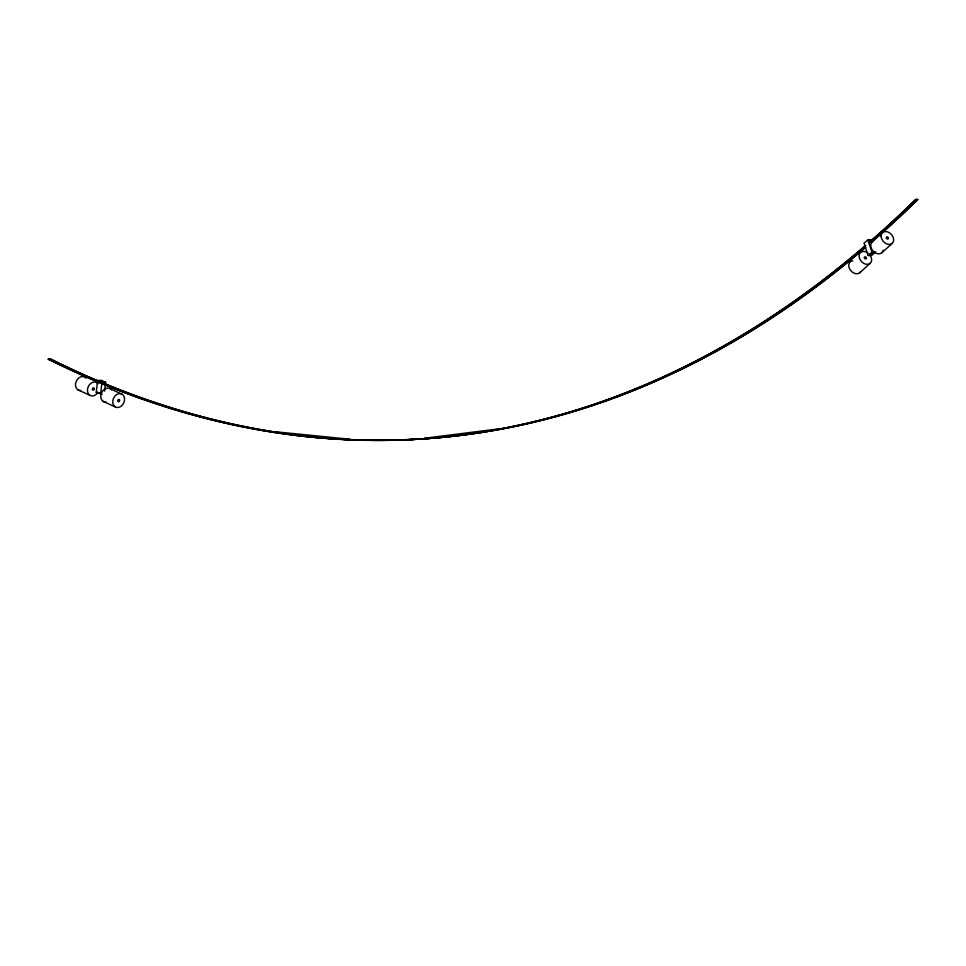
<?xml version="1.0" encoding="UTF-8"?>
<svg xmlns="http://www.w3.org/2000/svg" width="966" height="966" viewBox="0 0 966 966"><rect width="100%" height="100%" fill="white"/><g stroke="black" fill="none" stroke-linecap="round" stroke-linejoin="round"><path stroke-width="1.45" d="M102.07 394.2L96.262 392.317L97.602 380.532L101.273 380.29L105.608 382.27L104.606 391.109M100.585 394.297L101.925 382.512L97.602 380.532M48.3 359.207L49.459 358.64A2.97 2.306 -65.5 0 1 50.147 358.7L49.737 359.509A3.683 2.874 -66.4 0 1 48.892 359.557L48.3 359.207A1963.516 1141.341 86.1 0 0 865.669 245.533M871.235 242.514A1963.564 1141.365 86.1 0 0 917.7 199.636L917.181 199.25A2.97 2.21 48.3 0 0 916.444 199.201L915.478 199.624A1963.516 1141.341 86.1 0 1 869.038 242.623M871.477 239.616L867.794 239.87L864.027 243.287L868.192 255.519L871.875 255.278L875.643 251.86L871.96 252.114L868.192 255.519M869.678 255.422L873.445 252.005M859.873 272.654L870.281 263.247M881.886 252.742L892.282 243.335M917.652 199.745L917.096 200.01A3.683 2.729 47.8 0 1 916.251 200.047L915.502 199.745A1963.395 1141.269 86.1 0 1 869.014 242.514M915.816 199.769L916.589 199.636A1963.48 1141.317 86.1 0 1 913.317 202.824M424.315 438.262L498.879 428.856M101.925 382.512L105.608 382.27M96.262 392.317L97.747 392.22M274.356 431.657L349.752 439.204M110.293 388.815L122.247 394.285A7.245 5.627 -65.4 0 1 120.967 406.372A7.245 5.627 -65.4 0 1 112.768 401.035A7.245 5.627 -65.4 0 1 122.247 394.285M77.835 389.805L89.79 395.275M103.121 401.373L115.075 406.843M869.786 239.737L870.245 241.077M867.794 239.87L871.96 252.114M865.596 247.236A1963.443 1141.293 86.1 0 1 50.51 358.978M917.676 199.515A1963.443 1141.293 86.1 0 1 871.211 242.394M865.621 247.356A1963.564 1141.365 86.1 0 1 104.002 383.514M99.86 381.787A1963.564 1141.365 86.1 0 1 50.486 359.098M865.645 245.424A1963.395 1141.269 86.1 0 1 48.324 359.086M852.084 257.789A1963.48 1141.317 86.1 0 1 102.915 383.502M98.786 381.775A1963.48 1141.317 86.1 0 1 49.399 359.098M910.032 205.999A1963.48 1141.317 86.1 0 1 903.464 212.279M900.155 215.394A1963.48 1141.317 86.1 0 1 893.526 221.564M890.205 224.619A1963.48 1141.317 86.1 0 1 883.54 230.657M881.318 232.661A1963.48 1141.317 86.1 0 1 873.493 239.58M861.129 250.23A1963.48 1141.317 86.1 0 1 854.342 255.918M872.008 253.539A1.208 0.894 47.9 0 1 871.018 253.599M869.34 254.263A7.245 5.361 47.9 0 1 868.144 264.273A7.245 5.361 47.9 0 1 859.112 256.111A7.245 5.361 47.9 0 1 867.951 253.007M99.909 393.21A1.208 0.942 -65.4 0 1 99.124 392.691M860.73 271.543A7.245 5.361 47.9 0 1 850.442 270.19A7.245 5.361 47.9 0 1 852.737 260.844M883.202 250.218A7.245 5.361 47.9 0 1 873.723 251.679A7.245 5.361 47.9 0 1 873.3 241.271M93.968 389.769A1.208 0.942 -65.4 0 1 92.458 389.636A1.208 0.942 -65.4 0 1 93.243 387.885A1.208 0.942 -65.4 0 1 94.354 388.924M105.97 402.073A7.245 5.627 -65.4 0 1 101.551 392.86A7.245 5.627 -65.4 0 1 111.404 389.829M80.685 390.505A7.245 5.627 -65.4 0 1 76.254 381.292A7.245 5.627 -65.4 0 1 86.107 378.261M97.011 393.597A7.245 5.627 -65.4 0 1 88.679 394.261A7.245 5.627 -65.4 0 1 89.729 384.396A7.245 5.627 -65.4 0 1 98.061 383.731M864.413 257.958A1.208 0.894 47.9 0 0 866.2 258.791A1.208 0.894 47.9 0 0 865.572 256.92A1.208 0.894 47.9 0 0 864.413 257.958M881.149 236.755A7.245 5.361 47.9 0 0 891.099 244.096A7.245 5.361 47.9 0 0 889.952 233.096A7.245 5.361 47.9 0 0 881.149 236.755M886.414 238.047A1.208 0.894 47.9 0 0 888.213 238.88A1.208 0.894 47.9 0 0 887.573 237.008A1.208 0.894 47.9 0 0 886.414 238.047M119.035 401.542A1.208 0.942 -65.4 0 0 119.265 399.526A1.208 0.942 -65.4 0 0 117.683 400.636A1.208 0.942 -65.4 0 0 119.035 401.542"/></g></svg>
